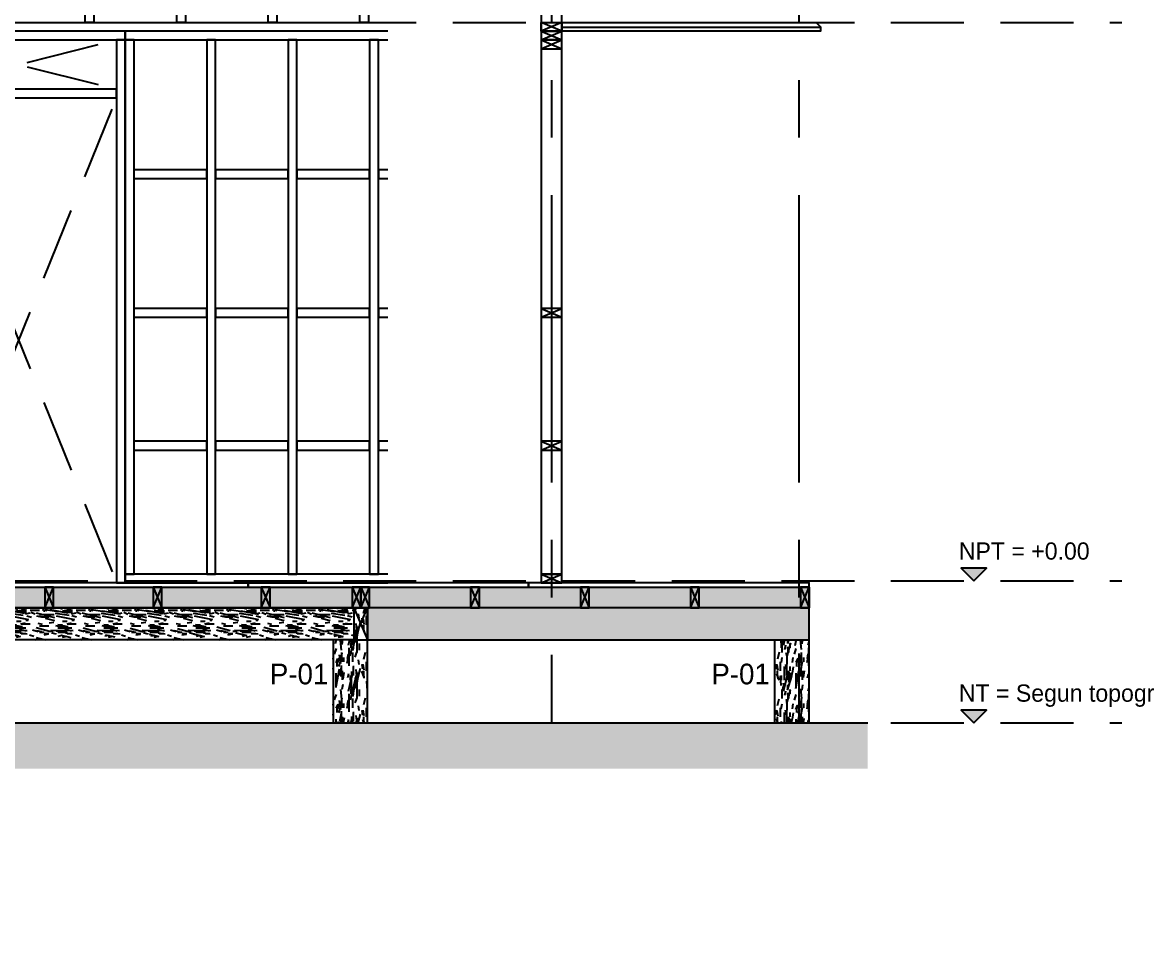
# Model space of a CAD drawing. Header units: millimetres. Extents: x 19438 to 19711, y 4351 to 4752.
# Drawn here: x 19461.748 to 19466.641, y 4488.927 to 4492.963 of the extents above; entities that cross this region are included whole.
import ezdxf

# ---------------------------------------------------------------- set-up
doc = ezdxf.new("R2010")
doc.units = ezdxf.units.MM
doc.set_wipeout_variables(frame=1)
doc.linetypes.add('CENTER', pattern=[2, 1.25, -0.25, 0.25, -0.25])
doc.linetypes.add('HIDDEN2', pattern=[4.7625, 3.175, -1.5875])
for name, color, linetype in [('cotas', 1, 'Continuous'), ('cotas @ 500', 1, 'Continuous'), ('EJES', 2, 'CENTER'), ('NIVELES', 2, 'Continuous'), ('NIVELES @ 0.5', 2, 'Continuous'), ('PANELES PARED', 2, 'Continuous'), ('PILOTES', 2, 'Continuous'), ('PZA', 3, 'Continuous'), ('TEXTO @ 0.5', 2, 'Continuous'), ('VIGAS DE PISO', 2, 'Continuous')]:
    doc.layers.add(name, color=color, linetype=linetype)
doc.styles.add('century gothic', font='GOTHIC.TTF')
doc.styles.add('century gothic smc', font='GOTHIC.TTF')
doc.styles.add('NOTAS', font='GOTHIC.TTF')
doc.dimstyles.new('ANOTATIVE 100 SMCONSTRUCCIONES', dxfattribs={"dimscale": 0, "dimtxt": 0.18, "dimasz": 0.15, "dimexe": 0.18, "dimexo": 0.09, "dimgap": 0.1, "dimtad": 1, "dimzin": 0, "dimdsep": 46, "dimtxsty": 'century gothic', "dimblk1": 'FLECHA1', "dimblk2": 'FLECHA1', "dimsah": 1, "dimcen": 0.18, "dimdle": 0.075, "dimclrd": 1, "dimclre": 1, "dimclrt": 2, "dimaunit": 1, "dimadec": 0, "dimazin": 0, "dimtfac": 0.75, "dimtix": 1, "dimtmove": 2, "dimatfit": 3, "dimfxl": 0.09, "dimtvp": 1.5, "dimtfill": 1, "dimtolj": 1, "dimtzin": 0, "dimarcsym": 0})
pattern_1 = [(0, (0.142, -14.05313), (0, 0.2), [0.04, -0.16]), (8.9726, (0.144, -14.16113), (1.200000005876, 0.199999525118), [0.0384708, -3.8086058]), (5.7105, (0.142, -14.14913), (1.800000034755, 0.19999710144), [0.0401996, -1.9697752]), (344.5779, (0.142, -14.0891295), (2.1999999038893, -0.5999974677634), [0.0601664, -5.9564754]), (353.6599, (0.146, -14.02313), (0.200000063208, 4.086e-07), [0.0362216, -1.7748552]), (345.0686, (0.152, -14.13713), (0.799999998317, -0.199999673879), [0.0310484, -3.0737864]), (348.6901, (0.082, -14.02113), (0.2000000583, 7.413e-08), [0.0815844, -0.9382194]), (5.7105, (0.144, -14.17913), (1.800000034755, 0.19999710144), [0.0200998, -1.989875]), (0, (0.142, -14.09513), (0, 0.2), [0.02, -0.18]), (0, (0.102, -14.07113), (0, 0.2), [0.06, -0.14]), (11.3099, (0.142, -14.04113), (0.79999995433, 0.19999948721), [0.020396, -0.9994078]), (2.7263, (0.122, -14.1151295), (4.0000000589947, 0.1999992035454), [0.0420476, -4.1627116]), (352.4054, (0.132, -14.12113), (1.599999971597, -0.19999873671), [0.0302654, -2.9962834]), (0, (0.122, -14.19713), (0, 0.2), [0.04, -0.16]), (358.8309, (0.102, -14.2071295), (0.2000000366479, 1.5360345e-07), [0.0980204, -9.70402]), (0, (0.102, -14.05713), (0, 0.2), [0.02, -0.18]), (0, (0.122, -14.04113), (0, 0.2), [0.02, -0.18]), (0, (0.032, -14.02313), (0, 0.2), [0.03, -0.17]), (350.5377, (0.086, -14.01313), (0.200000015444, 7.752e-08), [0.0608276, -1.1557248]), (0, (0.022, -14.01313), (0, 0.2), [0.04, -0.16]), (0, (0, -14.19313), (0, 0.2), [0.022, -0.178]), (0, (0.102, -14.18313), (0, 0.2), [0.02, -0.18]), (0, (0, -14.17713), (0, 0.2), [0.042, -0.158]), (5.4403, (0.102, -14.1651295), (1.9999999402303, 0.199998956714), [0.04219, -4.1768144]), (0, (0.104, -14.14913), (0, 0.2), [0.038, -0.162]), (0, (0, -14.14513), (0, 0.2), [0.022, -0.178]), (358.8309, (0.024, -14.1131295), (0.2000000366479, 1.5360345e-07), [0.0980204, -9.70402]), (0, (0.042, -14.09513), (0, 0.2), [0.02, -0.18]), (0, (0.022, -14.08913), (0, 0.2), [0.02, -0.18]), (0, (0.102, -14.08913), (0, 0.2), [0.04, -0.16]), (0, (0.062, -14.08513), (0, 0.2), [0.02, -0.18]), (0, (0.022, -14.06113), (0, 0.2), [0.04, -0.16]), (19.6538, (0.076, -14.14513), (2.200000050424, 0.79999891494), [0.0297322, -2.9434812]), (11.3099, (0.042, -14.08913), (0.79999995433, 0.19999948721), [0.020396, -0.9994078]), (11.3099, (0.122, -14.09913), (0.79999995433, 0.19999948721), [0.020396, -0.9994078]), (5.7105, (0.062, -14.02313), (1.800000034755, 0.19999710144), [0.0200998, -1.989875]), (349.6952, (0, -14.00913), (1.199999995396, -0.19999893933), [0.0223606, -2.213707]), (348.6901, (0.022, -14.19313), (0.2000000583, 7.413e-08), [0.020396, -0.9994078]), (90, (0.042, -14.19713), (-0.2, 1e-17), [0, -0.2]), (346.6076, (0, -14.0851295), (3.400000044994, -0.7999939065965), [0.043174, -4.2742308]), (11.3099, (0.122, -14.05713), (0.79999995433, 0.19999948721), [0.020396, -0.9994078]), (10.3048, (0.122, -14.18313), (0.999999957606, 0.199999208868), [0.0223606, -2.213707]), (348.6901, (0.062, -14.09513), (0.2000000583, 7.413e-08), [0.020396, -0.9994078]), (348.6901, (0.082, -14.08513), (0.2000000583, 7.413e-08), [0.020396, -0.9994078]), (341.5651, (0, -14.10513), (0.19999995825, 2.3367e-07), [0.0252982, -0.6071572]), (345.9638, (0.022, -14.03713), (0.19999992115, 2.4875e-07), [0.0824622, -0.7421588]), (343.3008, (0.062, -14.02313), (1.399999991533, -0.39999874641), [0.0626418, -2.025419]), (0, (0.062, -14.01313), (0, 0.2), [0.024, -0.176]), (345.9638, (0.042, -14.17713), (0.19999992115, 2.4875e-07), [0.0824622, -0.7421588]), (345.9638, (0.022, -14.16313), (0.19999992115, 2.4875e-07), [0.0824622, -0.7421588]), (345.9638, (0.022, -14.14513), (0.19999992115, 2.4875e-07), [0.0824622, -0.7421588]), (349.6952, (0, -14.05713), (1.199999995396, -0.19999893933), [0.0223606, -2.213707]), (345.9638, (0.062, -14.06113), (0.19999992115, 2.4875e-07), [0.041231, -0.78339]), (349.6952, (0, -14.12113), (1.199999995396, -0.19999893933), [0.0223606, -2.213707]), (357.6141, (0.104, -14.1351295), (0.199999989185, 2.452822e-07), [0.0480416, -4.756123]), (349.6952, (0.082, -14.09913), (1.199999995396, -0.19999893933), [0.0223606, -2.213707]), (12.5288, (0.104, -14.10313), (0.800000095695, 0.199999860747), [0.018439, -1.8254698]), (349.5626, (0, -14.1311295), (2.199999936494, -0.3999970687047), [0.0772788, -7.650591]), (351.8699, (0.076, -14.14513), (0.199999892184, -4.835e-08), [0.0282842, -1.3859292]), (4.7636, (0.022, -14.12513), (2.199999989955, 0.199998289923), [0.0481664, -2.3601524]), (0, (0.07, -14.12113), (0, 0.2), [0.062, -0.138]), (344.7449, (0, -14.03113), (0.799999942428, -0.199999664289), [0.0228036, -2.2575472]), (350.5377, (0.042, -14.19713), (0.200000015444, 7.752e-08), [0.0608276, -1.1557248]), (340.0169, (0, -14.15513), (0.599999976081, -0.19999986488), [0.0234094, -2.3175304]), (0, (0.162, -14.03713), (0, 0.2), [0.01, -0.19]), (0, (0.162, -14.12513), (0, 0.2), [0.02, -0.18]), (11.3099, (0.162, -14.19713), (0.79999995433, 0.19999948721), [0.020396, -0.9994078]), (0, (0.164, -14.17713), (0, 0.2), [0.036, -0.164]), (343.3008, (0.162, -14.07113), (1.399999991533, -0.39999874641), [0.0208806, -2.0671802]), (348.0207, (0.164, -14.1131295), (3.7999999222511, -0.8002195416064), [0.0368014, -6.7101288]), (90, (0.162, -14.19713), (-0.2, 1e-17), [0, -0.2]), (0, (0.182, -14.19313), (0, 0.2), [0.018, -0.182]), (0, (0.182, -14.15513), (0, 0.2), [0.018, -0.182]), (0, (0.182, -14.14513), (0, 0.2), [0.018, -0.182]), (336.0376, (0.182, -14.07713), (1.400000005486, -0.599997330343), [0.0196978, -1.9500724]), (348.5163, (0.182, -14.0531295), (0.99999999677376, -0.2000310941214), [0.0183676, -13.043105]), (341.5651, (0.182, -14.12513), (0.19999995825, 2.3367e-07), [0.0189736, -0.6134816]), (347.4712, (0.182, -14.02713), (1.000000064082, -0.19999992061), [0.018439, -1.8254698])]
pattern_2 = [(0, (0.142, -7.34835), (0, 0.2), [0.04, -0.16]), (8.9726, (0.144, -7.456347), (1.200000005876, 0.199999525118), [0.0384708, -3.8086058]), (5.7105, (0.142, -7.444347), (1.800000034755, 0.19999710144), [0.0401996, -1.9697752]), (344.5779, (0.142, -7.384347), (2.1999999038893, -0.5999974677634), [0.0601664, -5.9564754]), (353.6599, (0.146, -7.318347), (0.200000063208, 4.086e-07), [0.0362216, -1.7748552]), (345.0686, (0.152, -7.432347), (0.799999998317, -0.199999673879), [0.0310484, -3.0737864]), (348.6901, (0.082, -7.316347), (0.2000000583, 7.413e-08), [0.0815844, -0.9382194]), (5.7105, (0.144, -7.474347), (1.800000034755, 0.19999710144), [0.0200998, -1.989875]), (0, (0.142, -7.39035), (0, 0.2), [0.02, -0.18]), (0, (0.102, -7.36635), (0, 0.2), [0.06, -0.14]), (11.3099, (0.142, -7.336347), (0.79999995433, 0.19999948721), [0.020396, -0.9994078]), (2.7263, (0.122, -7.410347), (4.0000000589947, 0.1999992035454), [0.0420476, -4.1627116]), (352.4054, (0.132, -7.416347), (1.599999971597, -0.19999873671), [0.0302654, -2.9962834]), (0, (0.122, -7.49235), (0, 0.2), [0.04, -0.16]), (358.8309, (0.102, -7.502347), (0.2000000366479, 1.5360345e-07), [0.0980204, -9.70402]), (0, (0.102, -7.35235), (0, 0.2), [0.02, -0.18]), (0, (0.122, -7.33635), (0, 0.2), [0.02, -0.18]), (0, (0.032, -7.31835), (0, 0.2), [0.03, -0.17]), (350.5377, (0.086, -7.308347), (0.200000015444, 7.752e-08), [0.0608276, -1.1557248]), (0, (0.022, -7.30835), (0, 0.2), [0.04, -0.16]), (0, (0, -7.48835), (0, 0.2), [0.022, -0.178]), (0, (0.102, -7.47835), (0, 0.2), [0.02, -0.18]), (0, (0, -7.47235), (0, 0.2), [0.042, -0.158]), (5.4403, (0.102, -7.460347), (1.9999999402303, 0.199998956714), [0.04219, -4.1768144]), (0, (0.104, -7.44435), (0, 0.2), [0.038, -0.162]), (0, (0, -7.44035), (0, 0.2), [0.022, -0.178]), (358.8309, (0.024, -7.408347), (0.2000000366479, 1.5360345e-07), [0.0980204, -9.70402]), (0, (0.042, -7.39035), (0, 0.2), [0.02, -0.18]), (0, (0.022, -7.38435), (0, 0.2), [0.02, -0.18]), (0, (0.102, -7.38435), (0, 0.2), [0.04, -0.16]), (0, (0.062, -7.38035), (0, 0.2), [0.02, -0.18]), (0, (0.022, -7.35635), (0, 0.2), [0.04, -0.16]), (19.6538, (0.076, -7.440347), (2.200000050424, 0.79999891494), [0.0297322, -2.9434812]), (11.3099, (0.042, -7.384347), (0.79999995433, 0.19999948721), [0.020396, -0.9994078]), (11.3099, (0.122, -7.394347), (0.79999995433, 0.19999948721), [0.020396, -0.9994078]), (5.7105, (0.062, -7.318347), (1.800000034755, 0.19999710144), [0.0200998, -1.989875]), (349.6952, (0, -7.304347), (1.199999995396, -0.19999893933), [0.0223606, -2.213707]), (348.6901, (0.022, -7.488347), (0.2000000583, 7.413e-08), [0.020396, -0.9994078]), (90, (0.042, -7.49235), (-0.2, 1e-17), [0, -0.2]), (346.6076, (0, -7.380347), (3.400000044994, -0.7999939065965), [0.043174, -4.2742308]), (11.3099, (0.122, -7.352347), (0.79999995433, 0.19999948721), [0.020396, -0.9994078]), (10.3048, (0.122, -7.478347), (0.999999957606, 0.199999208868), [0.0223606, -2.213707]), (348.6901, (0.062, -7.390347), (0.2000000583, 7.413e-08), [0.020396, -0.9994078]), (348.6901, (0.082, -7.380347), (0.2000000583, 7.413e-08), [0.020396, -0.9994078]), (341.5651, (0, -7.40035), (0.19999995825, 2.3367e-07), [0.0252982, -0.6071572]), (345.9638, (0.022, -7.332347), (0.19999992115, 2.4875e-07), [0.0824622, -0.7421588]), (343.3008, (0.062, -7.318347), (1.399999991533, -0.39999874641), [0.0626418, -2.025419]), (0, (0.062, -7.30835), (0, 0.2), [0.024, -0.176]), (345.9638, (0.042, -7.472347), (0.19999992115, 2.4875e-07), [0.0824622, -0.7421588]), (345.9638, (0.022, -7.458347), (0.19999992115, 2.4875e-07), [0.0824622, -0.7421588]), (345.9638, (0.022, -7.440347), (0.19999992115, 2.4875e-07), [0.0824622, -0.7421588]), (349.6952, (0, -7.352347), (1.199999995396, -0.19999893933), [0.0223606, -2.213707]), (345.9638, (0.062, -7.356347), (0.19999992115, 2.4875e-07), [0.041231, -0.78339]), (349.6952, (0, -7.416347), (1.199999995396, -0.19999893933), [0.0223606, -2.213707]), (357.6141, (0.104, -7.430347), (0.199999989185, 2.452822e-07), [0.0480416, -4.756123]), (349.6952, (0.082, -7.394347), (1.199999995396, -0.19999893933), [0.0223606, -2.213707]), (12.5288, (0.104, -7.398347), (0.800000095695, 0.199999860747), [0.018439, -1.8254698]), (349.5626, (0, -7.426347), (2.199999936494, -0.3999970687047), [0.0772788, -7.650591]), (351.8699, (0.076, -7.440347), (0.199999892184, -4.835e-08), [0.0282842, -1.3859292]), (4.7636, (0.022, -7.420347), (2.199999989955, 0.199998289923), [0.0481664, -2.3601524]), (0, (0.07, -7.41635), (0, 0.2), [0.062, -0.138]), (344.7449, (0, -7.326347), (0.799999942428, -0.199999664289), [0.0228036, -2.2575472]), (350.5377, (0.042, -7.492347), (0.200000015444, 7.752e-08), [0.0608276, -1.1557248]), (340.0169, (0, -7.450347), (0.599999976081, -0.19999986488), [0.0234094, -2.3175304]), (0, (0.162, -7.33235), (0, 0.2), [0.01, -0.19]), (0, (0.162, -7.42035), (0, 0.2), [0.02, -0.18]), (11.3099, (0.162, -7.492347), (0.79999995433, 0.19999948721), [0.020396, -0.9994078]), (0, (0.164, -7.47235), (0, 0.2), [0.036, -0.164]), (343.3008, (0.162, -7.366347), (1.399999991533, -0.39999874641), [0.0208806, -2.0671802]), (348.0207, (0.164, -7.408347), (3.7999999222511, -0.8002195416064), [0.0368014, -6.7101288]), (90, (0.162, -7.49235), (-0.2, 1e-17), [0, -0.2]), (0, (0.182, -7.48835), (0, 0.2), [0.018, -0.182]), (0, (0.182, -7.45035), (0, 0.2), [0.018, -0.182]), (0, (0.182, -7.44035), (0, 0.2), [0.018, -0.182]), (336.0376, (0.182, -7.372347), (1.400000005486, -0.599997330343), [0.0196978, -1.9500724]), (348.5163, (0.182, -7.348347), (0.99999999677376, -0.2000310941214), [0.0183676, -13.043105]), (341.5651, (0.182, -7.42035), (0.19999995825, 2.3367e-07), [0.0189736, -0.6134816]), (347.4712, (0.182, -7.322347), (1.000000064082, -0.19999992061), [0.018439, -1.8254698])]

# ---------------------------------------------------------------- blocks, each defined once
blk = doc.blocks.new('FLECHA1')
at = {"color": 4}
blk.add_line((-0.246176, -0.248081), (0.248081, 0.25), dxfattribs=at)
at = {"color": 1}
blk.add_line((-1, 0), (0.496162, 0), dxfattribs=at)
blk = doc.blocks.new('*D405')
at = {"layer": 'cotas', "color": 1, "lineweight": -2, "transparency": 16777216}
for p, q in [((19614.326, 4625.8448), (19614.326, 4700.8448)), ((19570.9836, 4550.8448), (19524.326, 4550.8448)), ((19614.326, 4548.4298), (19614.326, 4550.8448)), ((19570.5339, 4548.4298), (19524.326, 4548.4298)), ((19614.326, 4473.4298), (19614.326, 4398.4298))]:
    blk.add_line(p, q, dxfattribs=at)
at = {"layer": 'Defpoints', "color": 0, "transparency": 16777216}
for p in [(19614.326, 4550.8448), (19615.9836, 4550.8448), (19615.5339, 4548.4298)]:
    blk.add_point(p, dxfattribs=at)
at = {"layer": 'cotas', "color": 1, "lineweight": -2, "transparency": 16777216, "xscale": 75, "yscale": 75, "zscale": 75}
for p, rotation in [((19614.326, 4550.8448), 270), ((19614.326, 4548.4298), 90)]:
    blk.add_blockref('FLECHA1', p, dxfattribs=dict(at, rotation=rotation))
at = {"layer": 'cotas', "color": 2, "transparency": 16777216, "insert": (19517.3376, 4549.6373), "char_height": 90, "attachment_point": 5, "rotation": 90, "style": 'century gothic', "bg_fill": 3, "box_fill_scale": 1.1, "bg_fill_color": 256, "bg_fill_true_color": 13158600, "bg_fill_transparency": 0}
blk.add_mtext('\\A1;2.42', dxfattribs=at)
blk = doc.blocks.new('P01')
h = blk.add_hatch()
h.set_pattern_fill('MADERA_03', color=250, scale=0.2, angle=90, pattern_type=2)
h.set_pattern_definition([(90, (-0.156, 0.142), (-0.2, 1e-17), [0.04, -0.16]), (98.9726, (-0.048, 0.144), (-0.199999525118, 1.200000005876), [0.0384708, -3.8086058]), (95.7105, (-0.06, 0.142), (-0.19999710144, 1.800000034755), [0.0401996, -1.9697752]), (74.5779, (-0.12, 0.142), (0.5999974677634, 2.1999999038893), [0.0601664, -5.9564754]), (83.6599, (-0.186, 0.146), (-4.086e-07, 0.200000063208), [0.0362216, -1.7748552]), (75.0686, (-0.072, 0.152), (0.199999673879, 0.799999998317), [0.0310484, -3.0737864]), (78.6901, (-0.188, 0.082), (-7.413e-08, 0.2000000583), [0.0815844, -0.9382194]), (95.7105, (-0.03, 0.144), (-0.19999710144, 1.800000034755), [0.0200998, -1.989875]), (90, (-0.114, 0.142), (-0.2, 1e-17), [0.02, -0.18]), (90, (-0.138, 0.102), (-0.2, 1e-17), [0.06, -0.14]), (101.3099, (-0.168, 0.142), (-0.19999948721, 0.79999995433), [0.020396, -0.9994078]), (92.7263, (-0.094, 0.122), (-0.1999992035454, 4.0000000589947), [0.0420476, -4.1627116]), (82.4054, (-0.088, 0.132), (0.19999873671, 1.599999971597), [0.0302654, -2.9962834]), (90, (-0.012, 0.122), (-0.2, 1e-17), [0.04, -0.16]), (88.8309, (-0.002, 0.102), (-1.5360345e-07, 0.2000000366479), [0.0980204, -9.70402]), (90, (-0.152, 0.102), (-0.2, 1e-17), [0.02, -0.18]), (90, (-0.168, 0.122), (-0.2, 1e-17), [0.02, -0.18]), (90, (-0.186, 0.032), (-0.2, 1e-17), [0.03, -0.17]), (80.5377, (-0.196, 0.086), (-7.752e-08, 0.200000015444), [0.0608276, -1.1557248]), (90, (-0.196, 0.022), (-0.2, 1e-17), [0.04, -0.16]), (90, (-0.016, 1e-18), (-0.2, 1e-17), [0.022, -0.178]), (90, (-0.026, 0.102), (-0.2, 1e-17), [0.02, -0.18]), (90, (-0.032, 2e-18), (-0.2, 1e-17), [0.042, -0.158]), (95.4403, (-0.044, 0.102), (-0.199998956714, 1.9999999402303), [0.04219, -4.1768144]), (90, (-0.06, 0.104), (-0.2, 1e-17), [0.038, -0.162]), (90, (-0.064, 4e-18), (-0.2, 1e-17), [0.022, -0.178]), (88.8309, (-0.096, 0.024), (-1.5360345e-07, 0.2000000366479), [0.0980204, -9.70402]), (90, (-0.114, 0.042), (-0.2, 1e-17), [0.02, -0.18]), (90, (-0.12, 0.022), (-0.2, 1e-17), [0.02, -0.18]), (90, (-0.12, 0.102), (-0.2, 1e-17), [0.04, -0.16]), (90, (-0.124, 0.062), (-0.2, 1e-17), [0.02, -0.18]), (90, (-0.148, 0.022), (-0.2, 1e-17), [0.04, -0.16]), (109.6538, (-0.064, 0.076), (-0.79999891494, 2.200000050424), [0.0297322, -2.9434812]), (101.3099, (-0.12, 0.042), (-0.19999948721, 0.79999995433), [0.020396, -0.9994078]), (101.3099, (-0.11, 0.122), (-0.19999948721, 0.79999995433), [0.020396, -0.9994078]), (95.7105, (-0.186, 0.062), (-0.19999710144, 1.800000034755), [0.0200998, -1.989875]), (79.6952, (-0.2, 1e-17), (0.19999893933, 1.199999995396), [0.0223606, -2.213707]), (78.6901, (-0.016, 0.022), (-7.413e-08, 0.2000000583), [0.020396, -0.9994078]), (180, (-0.012, 0.042), (-2e-17, -0.2), [0, -0.2]), (76.6076, (-0.124, 8e-18), (0.7999939065965, 3.400000044994), [0.043174, -4.2742308]), (101.3099, (-0.152, 0.122), (-0.19999948721, 0.79999995433), [0.020396, -0.9994078]), (100.3048, (-0.026, 0.122), (-0.199999208868, 0.999999957606), [0.0223606, -2.213707]), (78.6901, (-0.114, 0.062), (-7.413e-08, 0.2000000583), [0.020396, -0.9994078]), (78.6901, (-0.124, 0.082), (-7.413e-08, 0.2000000583), [0.020396, -0.9994078]), (71.5651, (-0.104, 6e-18), (-2.3367e-07, 0.19999995825), [0.0252982, -0.6071572]), (75.9638, (-0.172, 0.022), (-2.4875e-07, 0.19999992115), [0.0824622, -0.7421588]), (73.3008, (-0.186, 0.062), (0.39999874641, 1.399999991533), [0.0626418, -2.025419]), (90, (-0.196, 0.062), (-0.2, 1e-17), [0.024, -0.176]), (75.9638, (-0.032, 0.042), (-2.4875e-07, 0.19999992115), [0.0824622, -0.7421588]), (75.9638, (-0.046, 0.022), (-2.4875e-07, 0.19999992115), [0.0824622, -0.7421588]), (75.9638, (-0.064, 0.022), (-2.4875e-07, 0.19999992115), [0.0824622, -0.7421588]), (79.6952, (-0.152, 9e-18), (0.19999893933, 1.199999995396), [0.0223606, -2.213707]), (75.9638, (-0.148, 0.062), (-2.4875e-07, 0.19999992115), [0.041231, -0.78339]), (79.6952, (-0.088, 5e-18), (0.19999893933, 1.199999995396), [0.0223606, -2.213707]), (87.6141, (-0.074, 0.104), (-2.452822e-07, 0.199999989185), [0.0480416, -4.756123]), (79.6952, (-0.11, 0.082), (0.19999893933, 1.199999995396), [0.0223606, -2.213707]), (102.5288, (-0.106, 0.104), (-0.199999860747, 0.800000095695), [0.018439, -1.8254698]), (79.5626, (-0.078, 5e-18), (0.3999970687047, 2.199999936494), [0.0772788, -7.650591]), (81.8699, (-0.064, 0.076), (4.835e-08, 0.199999892184), [0.0282842, -1.3859292]), (94.7636, (-0.084, 0.022), (-0.199998289923, 2.199999989955), [0.0481664, -2.3601524]), (90, (-0.088, 0.07), (-0.2, 1e-17), [0.062, -0.138]), (74.7449, (-0.178, 1e-17), (0.199999664289, 0.799999942428), [0.0228036, -2.2575472]), (80.5377, (-0.012, 0.042), (-7.752e-08, 0.200000015444), [0.0608276, -1.1557248]), (70.0169, (-0.054, 3e-18), (0.19999986488, 0.599999976081), [0.0234094, -2.3175304]), (90, (-0.172, 0.162), (-0.2, 1e-17), [0.01, -0.19]), (90, (-0.084, 0.162), (-0.2, 1e-17), [0.02, -0.18]), (101.3099, (-0.012, 0.162), (-0.19999948721, 0.79999995433), [0.020396, -0.9994078]), (90, (-0.032, 0.164), (-0.2, 1e-17), [0.036, -0.164]), (73.3008, (-0.138, 0.162), (0.39999874641, 1.399999991533), [0.0208806, -2.0671802]), (78.0207, (-0.096, 0.164), (0.8002195416064, 3.7999999222511), [0.0368014, -6.7101288]), (180, (-0.012, 0.162), (-2e-17, -0.2), [0, -0.2]), (90, (-0.016, 0.182), (-0.2, 1e-17), [0.018, -0.182]), (90, (-0.054, 0.182), (-0.2, 1e-17), [0.018, -0.182]), (90, (-0.064, 0.182), (-0.2, 1e-17), [0.018, -0.182]), (66.0376, (-0.132, 0.182), (0.599997330343, 1.400000005486), [0.0196978, -1.9500724]), (78.5163, (-0.156, 0.182), (0.2000310941214, 0.99999999677376), [0.0183676, -13.043105]), (71.5651, (-0.084, 0.182), (-2.3367e-07, 0.19999995825), [0.0189736, -0.6134816]), (77.4712, (-0.182, 0.182), (0.19999992061, 1.000000064082), [0.018439, -1.8254698])])
h.paths.add_polyline_path([(19444.003, 4504.1263), (19444.153, 4504.1263), (19444.153, 4504.6263), (19444.003, 4504.6263)])
blk.add_lwpolyline([(19444.003, 4504.1263), (19444.153, 4504.1263), (19444.153, 4504.6263), (19444.003, 4504.6263)], close=True)
blk = doc.blocks.new('MJU')
at = {"layer": 'PANELES PARED', "color": 250, "linetype": 'HIDDEN2', "ltscale": 0.1}
for p, q in [((19461.3074, 4485.3165), (19462.1574, 4485.5305)), ((19461.3074, 4485.5305), (19462.1574, 4485.3165)), ((19461.3074, 4485.2785), (19462.1574, 4483.1685)), ((19461.3074, 4483.1685), (19462.1574, 4485.2785))]:
    blk.add_line(p, q, dxfattribs=at)
at = {"layer": 'PANELES PARED', "color": 250}
for points in [[(19461.2694, 4485.5685), (19461.2694, 4485.5305), (19462.1954, 4485.5305), (19462.1954, 4485.5685)], [(19462.1954, 4485.5685), (19462.1954, 4485.5305), (19465.0794, 4485.5305), (19465.0794, 4485.5685)], [(19461.3074, 4485.5305), (19461.2694, 4485.5305), (19461.2694, 4483.1685), (19461.3074, 4483.1685)], [(19462.1954, 4485.5305), (19462.1574, 4485.5305), (19462.1574, 4483.1685), (19462.1954, 4483.1685)], [(19462.2334, 4485.5305), (19462.1954, 4485.5305), (19462.1954, 4483.2065), (19462.2334, 4483.2065)], [(19462.5876, 4485.5305), (19462.5496, 4485.5305), (19462.5496, 4483.2065), (19462.5876, 4483.2065)], [(19462.9418, 4485.5305), (19462.9038, 4485.5305), (19462.9038, 4483.2065), (19462.9418, 4483.2065)], [(19463.296, 4485.5305), (19463.258, 4485.5305), (19463.258, 4483.2065), (19463.296, 4483.2065)], [(19463.6502, 4485.5305), (19463.6122, 4485.5305), (19463.6122, 4483.2065), (19463.6502, 4483.2065)], [(19464.0044, 4485.5305), (19463.9664, 4485.5305), (19463.9664, 4483.2065), (19464.0044, 4483.2065)], [(19464.0044, 4485.5305), (19464.0944, 4485.5305), (19464.0944, 4483.2065), (19464.0044, 4483.2065)], [(19464.1324, 4485.5305), (19464.0944, 4485.5305), (19464.0944, 4483.2065), (19464.1324, 4483.2065)], [(19464.4481, 4485.5305), (19464.4101, 4485.5305), (19464.4101, 4483.2065), (19464.4481, 4483.2065)], [(19464.7638, 4485.5305), (19464.7258, 4485.5305), (19464.7258, 4483.2065), (19464.7638, 4483.2065)], [(19465.0794, 4485.5305), (19465.0414, 4485.5305), (19465.0414, 4483.2065), (19465.0794, 4483.2065)], [(19461.3074, 4485.3165), (19461.3074, 4485.2785), (19462.1574, 4485.2785), (19462.1574, 4485.3165)], [(19462.2333, 4484.9658), (19462.2333, 4484.9278), (19462.5496, 4484.9278), (19462.5496, 4484.9658)], [(19462.5876, 4484.9658), (19462.5876, 4484.9278), (19462.9038, 4484.9278), (19462.9038, 4484.9658)], [(19462.9418, 4484.9658), (19462.9418, 4484.9278), (19463.258, 4484.9278), (19463.258, 4484.9658)], [(19463.296, 4484.9658), (19463.296, 4484.9278), (19463.6122, 4484.9278), (19463.6122, 4484.9658)], [(19463.6502, 4484.9658), (19463.6502, 4484.9278), (19463.9664, 4484.9278), (19463.9664, 4484.9658)], [(19464.1324, 4484.9658), (19464.1324, 4484.9278), (19464.4101, 4484.9278), (19464.4101, 4484.9658)], [(19464.4481, 4484.9658), (19464.4481, 4484.9278), (19464.7258, 4484.9278), (19464.7258, 4484.9658)], [(19464.7638, 4484.9658), (19464.7638, 4484.9278), (19465.0414, 4484.9278), (19465.0414, 4484.9658)], [(19462.2333, 4484.3631), (19462.2333, 4484.3251), (19462.5496, 4484.3251), (19462.5496, 4484.3631)], [(19462.5876, 4484.3631), (19462.5876, 4484.3251), (19462.9038, 4484.3251), (19462.9038, 4484.3631)], [(19462.9418, 4484.3631), (19462.9418, 4484.3251), (19463.258, 4484.3251), (19463.258, 4484.3631)], [(19463.296, 4484.3631), (19463.296, 4484.3251), (19463.6122, 4484.3251), (19463.6122, 4484.3631)], [(19463.6502, 4484.3631), (19463.6502, 4484.3251), (19463.9664, 4484.3251), (19463.9664, 4484.3631)], [(19464.1324, 4484.3631), (19464.1324, 4484.3251), (19464.4101, 4484.3251), (19464.4101, 4484.3631)], [(19464.4481, 4484.3631), (19464.4481, 4484.3251), (19464.7258, 4484.3251), (19464.7258, 4484.3631)], [(19464.7638, 4484.3631), (19464.7638, 4484.3251), (19465.0414, 4484.3251), (19465.0414, 4484.3631)], [(19462.2333, 4483.7848), (19462.2333, 4483.7468), (19462.5496, 4483.7468), (19462.5496, 4483.7848)], [(19462.5876, 4483.7848), (19462.5876, 4483.7468), (19462.9038, 4483.7468), (19462.9038, 4483.7848)], [(19462.9418, 4483.7848), (19462.9418, 4483.7468), (19463.258, 4483.7468), (19463.258, 4483.7848)], [(19463.296, 4483.7848), (19463.296, 4483.7468), (19463.6122, 4483.7468), (19463.6122, 4483.7848)], [(19463.6502, 4483.7848), (19463.6502, 4483.7468), (19463.9664, 4483.7468), (19463.9664, 4483.7848)], [(19464.1324, 4483.7848), (19464.1324, 4483.7468), (19464.4101, 4483.7468), (19464.4101, 4483.7848)], [(19464.4481, 4483.7848), (19464.4481, 4483.7468), (19464.7258, 4483.7468), (19464.7258, 4483.7848)], [(19464.7638, 4483.7848), (19464.7638, 4483.7468), (19465.0414, 4483.7468), (19465.0414, 4483.7848)], [(19462.1954, 4483.2065), (19462.1954, 4483.1685), (19465.0794, 4483.1685), (19465.0794, 4483.2065)]]:
    blk.add_lwpolyline(points, close=True, dxfattribs=at)
blk = doc.blocks.new('JYT')
at = {"layer": 'PANELES PARED', "color": 250}
for points in [[(19468.9743, 4494.2382), (19468.9743, 4494.2002), (19466.1493, 4494.2002), (19466.1493, 4494.2382)], [(19466.1493, 4494.2002), (19466.1873, 4494.2002), (19466.1873, 4493.4762), (19466.1493, 4493.4762)], [(19466.5474, 4494.2002), (19466.5854, 4494.2002), (19466.5854, 4493.4762), (19466.5474, 4493.4762)], [(19466.9456, 4494.2002), (19466.9836, 4494.2002), (19466.9836, 4493.4762), (19466.9456, 4493.4762)], [(19467.3437, 4494.2002), (19467.3817, 4494.2002), (19467.3817, 4493.4762), (19467.3437, 4493.4762)], [(19467.7419, 4494.2002), (19467.7799, 4494.2002), (19467.7799, 4493.4762), (19467.7419, 4493.4762)], [(19468.14, 4494.2002), (19468.178, 4494.2002), (19468.178, 4493.4762), (19468.14, 4493.4762)], [(19468.5381, 4494.2002), (19468.5761, 4494.2002), (19468.5761, 4493.4762), (19468.5381, 4493.4762)], [(19468.9363, 4494.2002), (19468.9743, 4494.2002), (19468.9743, 4493.4762), (19468.9363, 4493.4762)], [(19470.0943, 4494.2382), (19470.0943, 4494.2002), (19468.9743, 4494.2002), (19468.9743, 4494.2382)], [(19468.9743, 4494.2002), (19469.0123, 4494.2002), (19469.0123, 4493.5142), (19468.9743, 4493.5142)], [(19469.3223, 4494.2002), (19469.3603, 4494.2002), (19469.3603, 4493.5142), (19469.3223, 4493.5142)], [(19469.6703, 4494.2002), (19469.7083, 4494.2002), (19469.7083, 4493.5142), (19469.6703, 4493.5142)], [(19470.0183, 4494.2002), (19470.0563, 4494.2002), (19470.0563, 4493.5142), (19470.0183, 4493.5142)], [(19470.0563, 4494.2002), (19470.0943, 4494.2002), (19470.0943, 4493.5142), (19470.0563, 4493.5142)], [(19466.5474, 4493.8379), (19466.5474, 4493.7999), (19466.1873, 4493.7999), (19466.1873, 4493.8379)], [(19466.9456, 4493.8379), (19466.9456, 4493.7999), (19466.5854, 4493.7999), (19466.5854, 4493.8379)], [(19467.3437, 4493.8379), (19467.3437, 4493.7999), (19466.9836, 4493.7999), (19466.9836, 4493.8379)], [(19467.7419, 4493.8379), (19467.7419, 4493.7999), (19467.3817, 4493.7999), (19467.3817, 4493.8379)], [(19468.14, 4493.8379), (19468.14, 4493.7999), (19467.7799, 4493.7999), (19467.7799, 4493.8379)], [(19468.5381, 4493.8379), (19468.5381, 4493.7999), (19468.178, 4493.7999), (19468.178, 4493.8379)], [(19468.9363, 4493.8379), (19468.9363, 4493.7999), (19468.5761, 4493.7999), (19468.5761, 4493.8379)], [(19469.3223, 4493.8379), (19469.3223, 4493.7999), (19469.0123, 4493.7999), (19469.0123, 4493.8379)], [(19469.6703, 4493.8379), (19469.6703, 4493.7999), (19469.3603, 4493.7999), (19469.3603, 4493.8379)], [(19470.0183, 4493.8379), (19470.0183, 4493.7999), (19469.7083, 4493.7999), (19469.7083, 4493.8379)], [(19470.0943, 4493.5142), (19470.0943, 4493.4762), (19468.9743, 4493.4762), (19468.9743, 4493.5142)], [(19468.9743, 4493.4762), (19468.9743, 4493.4382), (19466.1493, 4493.4382), (19466.1493, 4493.4762)]]:
    blk.add_lwpolyline(points, close=True, dxfattribs=at)
blk = doc.blocks.new('nivel elevacion')
blk.add_hatch(color=250).paths.add_polyline_path([(-0.1093, 0.1102), (0, 0), (0.1093, 0.1102)])
blk.add_lwpolyline([(0, 0), (0.1093, 0.1102), (-0.1093, 0.1102)], close=True)
blk.add_lwpolyline([(0.1093, 0.1102), (-0.1093, 0.1102)])
at = {"style": 'NOTAS'}
blk.add_attdef('ELEVATION', (-0.1298, 0.1831), '', height=0.15, dxfattribs=at)
blk = doc.blocks.new('*U570')
at = {"layer": 'cotas @ 500'}
dim = blk.add_linear_dim(base=(19614.3260382735, 4550.8448237801), p1=(19615.5338597089, 4548.4298237801), p2=(19615.9836080801, 4550.8448237801), angle=90, dimstyle='ANOTATIVE 100 SMCONSTRUCCIONES', override={"dimscale": 500, "dimtix": 1, "dimtofl": 1, "dimtmove": 1, "dimatfit": 1}, dxfattribs=at)
dim.commit()
dim.dimension.update_dxf_attribs({"geometry": '*D405', "text_midpoint": (19517.3375950376, 4549.6373237801)})

msp = doc.modelspace()

# ---------------------------------------------------------------- hatches: boundary and pattern name
h = msp.add_hatch()
h.set_pattern_fill('MADERA_03', color=250, scale=0.2, angle=90, pattern_type=2)
h.set_pattern_definition([(90, (-8.08807, -27.30584), (-0.2, 1e-17), [0.04, -0.16]), (98.9726, (-7.980067, -27.303836), (-0.199999525118, 1.200000005876), [0.0384708, -3.8086058]), (95.7105, (-7.992067, -27.305836), (-0.19999710144, 1.800000034755), [0.0401996, -1.9697752]), (74.5779, (-8.052067, -27.3058364), (0.5999974677634, 2.1999999038893), [0.0601664, -5.9564754]), (83.6599, (-8.118067, -27.301836), (-4.086e-07, 0.200000063208), [0.0362216, -1.7748552]), (75.0686, (-8.004067, -27.295836), (0.199999673879, 0.799999998317), [0.0310484, -3.0737864]), (78.6901, (-8.120067, -27.365836), (-7.413e-08, 0.2000000583), [0.0815844, -0.9382194]), (95.7105, (-7.962067, -27.303836), (-0.19999710144, 1.800000034755), [0.0200998, -1.989875]), (90, (-8.04607, -27.30584), (-0.2, 1e-17), [0.02, -0.18]), (90, (-8.07007, -27.34584), (-0.2, 1e-17), [0.06, -0.14]), (101.3099, (-8.100067, -27.305836), (-0.19999948721, 0.79999995433), [0.020396, -0.9994078]), (92.7263, (-8.026067, -27.325836), (-0.1999992035454, 4.0000000589947), [0.0420476, -4.1627116]), (82.4054, (-8.020067, -27.315836), (0.19999873671, 1.599999971597), [0.0302654, -2.9962834]), (90, (-7.94407, -27.32584), (-0.2, 1e-17), [0.04, -0.16]), (88.8309, (-7.934067, -27.3458364), (-1.5360345e-07, 0.2000000366479), [0.0980204, -9.70402]), (90, (-8.08407, -27.34584), (-0.2, 1e-17), [0.02, -0.18]), (90, (-8.10007, -27.32584), (-0.2, 1e-17), [0.02, -0.18]), (90, (-8.11807, -27.41584), (-0.2, 1e-17), [0.03, -0.17]), (80.5377, (-8.128067, -27.361836), (-7.752e-08, 0.200000015444), [0.0608276, -1.1557248]), (90, (-8.12807, -27.42584), (-0.2, 1e-17), [0.04, -0.16]), (90, (-7.94807, -27.44784), (-0.2, 1e-17), [0.022, -0.178]), (90, (-7.95807, -27.34584), (-0.2, 1e-17), [0.02, -0.18]), (90, (-7.96407, -27.44784), (-0.2, 1e-17), [0.042, -0.158]), (95.4403, (-7.976067, -27.345836), (-0.199998956714, 1.9999999402303), [0.04219, -4.1768144]), (90, (-7.99207, -27.34384), (-0.2, 1e-17), [0.038, -0.162]), (90, (-7.99607, -27.44784), (-0.2, 1e-17), [0.022, -0.178]), (88.8309, (-8.028067, -27.4238364), (-1.5360345e-07, 0.2000000366479), [0.0980204, -9.70402]), (90, (-8.04607, -27.40584), (-0.2, 1e-17), [0.02, -0.18]), (90, (-8.05207, -27.42584), (-0.2, 1e-17), [0.02, -0.18]), (90, (-8.05207, -27.34584), (-0.2, 1e-17), [0.04, -0.16]), (90, (-8.05607, -27.38584), (-0.2, 1e-17), [0.02, -0.18]), (90, (-8.08007, -27.42584), (-0.2, 1e-17), [0.04, -0.16]), (109.6538, (-7.996067, -27.371836), (-0.79999891494, 2.200000050424), [0.0297322, -2.9434812]), (101.3099, (-8.052067, -27.405836), (-0.19999948721, 0.79999995433), [0.020396, -0.9994078]), (101.3099, (-8.042067, -27.325836), (-0.19999948721, 0.79999995433), [0.020396, -0.9994078]), (95.7105, (-8.118067, -27.385836), (-0.19999710144, 1.800000034755), [0.0200998, -1.989875]), (79.6952, (-8.132067, -27.447836), (0.19999893933, 1.199999995396), [0.0223606, -2.213707]), (78.6901, (-7.948067, -27.425836), (-7.413e-08, 0.2000000583), [0.020396, -0.9994078]), (180, (-7.94407, -27.40584), (-2e-17, -0.2), [0, -0.2]), (76.6076, (-8.056067, -27.447836), (0.7999939065965, 3.400000044994), [0.043174, -4.2742308]), (101.3099, (-8.084067, -27.325836), (-0.19999948721, 0.79999995433), [0.020396, -0.9994078]), (100.3048, (-7.958067, -27.325836), (-0.199999208868, 0.999999957606), [0.0223606, -2.213707]), (78.6901, (-8.046067, -27.385836), (-7.413e-08, 0.2000000583), [0.020396, -0.9994078]), (78.6901, (-8.056067, -27.365836), (-7.413e-08, 0.2000000583), [0.020396, -0.9994078]), (71.5651, (-8.03607, -27.447836), (-2.3367e-07, 0.19999995825), [0.0252982, -0.6071572]), (75.9638, (-8.104067, -27.425836), (-2.4875e-07, 0.19999992115), [0.0824622, -0.7421588]), (73.3008, (-8.118067, -27.385836), (0.39999874641, 1.399999991533), [0.0626418, -2.025419]), (90, (-8.12807, -27.38584), (-0.2, 1e-17), [0.024, -0.176]), (75.9638, (-7.964067, -27.405836), (-2.4875e-07, 0.19999992115), [0.0824622, -0.7421588]), (75.9638, (-7.978067, -27.425836), (-2.4875e-07, 0.19999992115), [0.0824622, -0.7421588]), (75.9638, (-7.996067, -27.425836), (-2.4875e-07, 0.19999992115), [0.0824622, -0.7421588]), (79.6952, (-8.084067, -27.447836), (0.19999893933, 1.199999995396), [0.0223606, -2.213707]), (75.9638, (-8.080067, -27.385836), (-2.4875e-07, 0.19999992115), [0.041231, -0.78339]), (79.6952, (-8.020067, -27.447836), (0.19999893933, 1.199999995396), [0.0223606, -2.213707]), (87.6141, (-8.006067, -27.3438364), (-2.452822e-07, 0.199999989185), [0.0480416, -4.756123]), (79.6952, (-8.042067, -27.365836), (0.19999893933, 1.199999995396), [0.0223606, -2.213707]), (102.5288, (-8.038067, -27.343836), (-0.199999860747, 0.800000095695), [0.018439, -1.8254698]), (79.5626, (-8.010067, -27.4478364), (0.3999970687047, 2.199999936494), [0.0772788, -7.650591]), (81.8699, (-7.996067, -27.371836), (4.835e-08, 0.199999892184), [0.0282842, -1.3859292]), (94.7636, (-8.016067, -27.425836), (-0.199998289923, 2.199999989955), [0.0481664, -2.3601524]), (90, (-8.02007, -27.37784), (-0.2, 1e-17), [0.062, -0.138]), (74.7449, (-8.110067, -27.447836), (0.199999664289, 0.799999942428), [0.0228036, -2.2575472]), (80.5377, (-7.944067, -27.405836), (-7.752e-08, 0.200000015444), [0.0608276, -1.1557248]), (70.0169, (-7.986067, -27.447836), (0.19999986488, 0.599999976081), [0.0234094, -2.3175304]), (90, (-8.10407, -27.28584), (-0.2, 1e-17), [0.01, -0.19]), (90, (-8.01607, -27.28584), (-0.2, 1e-17), [0.02, -0.18]), (101.3099, (-7.944067, -27.285836), (-0.19999948721, 0.79999995433), [0.020396, -0.9994078]), (90, (-7.96407, -27.28384), (-0.2, 1e-17), [0.036, -0.164]), (73.3008, (-8.070067, -27.285836), (0.39999874641, 1.399999991533), [0.0208806, -2.0671802]), (78.0207, (-8.028067, -27.2838364), (0.8002195416064, 3.7999999222511), [0.0368014, -6.7101288]), (180, (-7.94407, -27.28584), (-2e-17, -0.2), [0, -0.2]), (90, (-7.94807, -27.26584), (-0.2, 1e-17), [0.018, -0.182]), (90, (-7.98607, -27.26584), (-0.2, 1e-17), [0.018, -0.182]), (90, (-7.99607, -27.26584), (-0.2, 1e-17), [0.018, -0.182]), (66.0376, (-8.064067, -27.265836), (0.599997330343, 1.400000005486), [0.0196978, -1.9500724]), (78.5163, (-8.088067, -27.2658364), (0.2000310941214, 0.99999999677376), [0.0183676, -13.043105]), (71.5651, (-8.01607, -27.265836), (-2.3367e-07, 0.19999995825), [0.0189736, -0.6134816]), (77.4712, (-8.114067, -27.265836), (0.19999992061, 1.000000064082), [0.018439, -1.8254698])])
h.paths.add_polyline_path([(19464.2544, 4489.9172), (19464.1044, 4489.9172), (19464.1044, 4490.4172), (19464.2544, 4490.4172)])

# ---------------------------------------------------------------- linework, layer by layer
at = {"layer": 'PANELES PARED', "color": 250}
for p, q in [((19465.0794, 4492.9252), (19465.1694, 4492.8872)), ((19465.0794, 4492.8872), (19465.1694, 4492.9252)), ((19465.0794, 4490.5632), (19465.1694, 4490.5252)), ((19465.0794, 4490.5252), (19465.1694, 4490.5632))]:
    msp.add_line(p, q, dxfattribs=at)
for points in [[(19465.0794, 4492.9252), (19465.0794, 4492.8872), (19465.1694, 4492.8872), (19465.1694, 4492.9252)], [(19465.0794, 4490.5632), (19465.1694, 4490.5632), (19465.1694, 4492.8872), (19465.0794, 4492.8872)], [(19465.0794, 4490.5632), (19465.0794, 4490.5252), (19465.1694, 4490.5252), (19465.1694, 4490.5632)]]:
    msp.add_lwpolyline(points, close=True, dxfattribs=at)
at = {"layer": 'PILOTES', "color": 250}
msp.add_lwpolyline([(19464.2544, 4489.9172), (19464.1044, 4489.9172), (19464.1044, 4490.4172), (19464.2544, 4490.4172)], close=True, dxfattribs=at)

# ---------------------------------------------------------------- block references
for name, p in [('JYT', (-4.9248, -0.5131)), ('MJU', (0, 7.3567))]:
    msp.add_blockref(name, p)

# ---------------------------------------------------------------- next in the draw order: block references
at = {"layer": 'cotas'}
msp.add_blockref('*U570', (0, 0), dxfattribs=at)

# ---------------------------------------------------------------- next in the draw order: hatches: boundary and pattern name
h = msp.add_hatch()
h.set_pattern_fill('EARTH', color=8, scale=0.01, angle=45)
h.set_pattern_definition([(45, (14.70802, -14.20913), (7e-18, 0.08980256121), [0.0635, -0.0635]), (45, (14.691185, -14.19229), (7e-18, 0.08980256121), [0.0635, -0.0635]), (45, (14.674347, -14.175454), (7e-18, 0.08980256121), [0.0635, -0.0635]), (135, (14.674347, -14.16423), (-0.08980256121, 7e-18), [0.0635, -0.0635]), (135, (14.691185, -14.14739), (-0.08980256121, 7e-18), [0.0635, -0.0635]), (135, (14.70802, -14.13055), (-0.08980256121, 7e-18), [0.0635, -0.0635])])
h.paths.add_polyline_path([(19465.4244, 4489.7172), (19465.4244, 4489.9172), (19458.486, 4489.9172), (19458.486, 4489.7172)])

# ---------------------------------------------------------------- next in the draw order: linework, layer by layer
at = {"color": 5}
msp.add_line((19458.486, 4489.9172), (19465.4244, 4489.9172), dxfattribs=at)
at = {"color": 1}
for points in [[(19461.5094, 4490.5072), (19462.7294, 4490.5072), (19462.7294, 4490.5252), (19461.5094, 4490.5252)], [(19462.7294, 4490.5072), (19463.9494, 4490.5072), (19463.9494, 4490.5252), (19462.7294, 4490.5252)], [(19463.9494, 4490.5072), (19465.1694, 4490.5072), (19465.1694, 4490.5252), (19463.9494, 4490.5252)]]:
    msp.add_lwpolyline(points, close=True, dxfattribs=at)
at = {"layer": 'NIVELES', "color": 1, "linetype": 'HIDDEN2', "ltscale": 0.1}
for p, q in [((19458.381, 4492.9632), (19466.5295, 4492.9632)), ((19458.381, 4490.5352), (19466.5295, 4490.5352)), ((19458.381, 4489.9172), (19466.5295, 4489.9172))]:
    msp.add_line(p, q, dxfattribs=at)
at = {"layer": 'PANELES PARED'}
for p, q in [((19464.0944, 4492.9252), (19464.0044, 4492.9632)), ((19464.0944, 4492.9632), (19464.0044, 4492.9252)), ((19464.0044, 4492.9252), (19464.0944, 4492.8872)), ((19464.0044, 4492.8872), (19464.0944, 4492.9252)), ((19464.0044, 4492.8872), (19464.0944, 4492.8492)), ((19464.0044, 4492.8492), (19464.0944, 4492.8872)), ((19464.0044, 4491.7198), (19464.0944, 4491.6818)), ((19464.0044, 4491.6818), (19464.0944, 4491.7198)), ((19464.0044, 4491.1415), (19464.0944, 4491.1035)), ((19464.0044, 4491.1035), (19464.0944, 4491.1415)), ((19464.0044, 4490.5632), (19464.0944, 4490.5252)), ((19464.0044, 4490.5252), (19464.0944, 4490.5632))]:
    msp.add_line(p, q, dxfattribs=at)
for points in [[(19464.0944, 4493.2872), (19464.0044, 4493.2872), (19464.0044, 4492.9252), (19464.0944, 4492.9252)], [(19464.0944, 4492.9632), (19464.0944, 4492.9252), (19464.0044, 4492.9252), (19464.0044, 4492.9632)], [(19464.0044, 4492.9252), (19464.0044, 4492.8872), (19464.0944, 4492.8872), (19464.0944, 4492.9252)], [(19464.0044, 4490.5632), (19464.0944, 4490.5632), (19464.0944, 4492.8872), (19464.0044, 4492.8872)], [(19464.0044, 4492.8872), (19464.0044, 4492.8492), (19464.0944, 4492.8492), (19464.0944, 4492.8872)], [(19464.0044, 4491.7198), (19464.0044, 4491.6818), (19464.0944, 4491.6818), (19464.0944, 4491.7198)], [(19464.0044, 4491.1415), (19464.0044, 4491.1035), (19464.0944, 4491.1035), (19464.0944, 4491.1415)], [(19464.0044, 4490.5632), (19464.0044, 4490.5252), (19464.0944, 4490.5252), (19464.0944, 4490.5632)]]:
    msp.add_lwpolyline(points, close=True, dxfattribs=at)
at = {"layer": 'PZA', "color": 8}
msp.add_line((19464.0944, 4492.9432), (19465.2194, 4492.9432), dxfattribs=at)
msp.add_lwpolyline([(19465.2194, 4492.9442), (19465.2194, 4492.9252), (19464.0944, 4492.9252), (19464.0944, 4492.9632), (19465.1994, 4492.9632), (19465.2194, 4492.9442)], dxfattribs=at)

# ---------------------------------------------------------------- next in the draw order: block references
at = {"layer": 'NIVELES @ 0.5'}
ref = msp.add_blockref('nivel elevacion', (19465.8854, 4490.5352), dxfattribs=dict(at, xscale=0.5, yscale=0.5, zscale=0.5))
ref.add_attrib('ELEVATION', 'NPT = +0.00', (19465.8205, 4490.6267), dxfattribs={"layer": '0', "color": 0, "height": 0.075, "style": 'century gothic smc'})
ref = msp.add_blockref('nivel elevacion', (19465.8854, 4489.9172), dxfattribs=dict(at, xscale=0.5, yscale=0.5, zscale=0.5))
ref.add_attrib('ELEVATION', 'NT = Segun topografia', (19465.8205, 4490.0087), dxfattribs={"layer": '0', "color": 0, "height": 0.075, "style": 'century gothic smc'})
at = {"layer": 'PILOTES'}
for p in [(19.0964, -14.2091), (21.0164, -14.2091)]:
    msp.add_blockref('P01', p, dxfattribs=at)

# ---------------------------------------------------------------- next in the draw order: texts
at = {"layer": 'TEXTO @ 0.5', "color": 2, "char_height": 0.09, "width": 0.238534, "attachment_point": 1, "style": 'century gothic'}
for insert in [(19462.8242, 4490.1742), (19464.7442, 4490.1742)]:
    msp.add_mtext('P-01 ', dxfattribs=dict(at, insert=insert))

# ---------------------------------------------------------------- next in the draw order: wipeouts: each hides what was drawn before it
for points in [[(19463.1894, 4490.2772), (19461.3294, 4490.2772), (19461.3294, 4490.4172), (19463.1894, 4490.4172)], [(19463.2494, 4490.2772), (19465.1694, 4490.2772), (19465.1694, 4490.4172), (19463.2494, 4490.4172)]]:
    msp.add_wipeout(points).dxf.layer = 'VIGAS DE PISO'

# ---------------------------------------------------------------- next in the draw order: hatches: boundary and pattern name
h = msp.add_hatch()
h.set_pattern_fill('MADERA_03', color=250, scale=0.2, pattern_type=2)
h.set_pattern_definition(pattern_2)
h.paths.add_polyline_path([(19461.2994, 4490.5072), (19463.2194, 4490.5072), (19463.2194, 4490.4172), (19461.2994, 4490.4172)])
h = msp.add_hatch()
h.set_pattern_fill('MADERA_03', color=250, scale=0.2, pattern_type=2)
h.set_pattern_definition(pattern_2)
h.paths.add_polyline_path([(19463.2194, 4490.5072), (19465.1694, 4490.5072), (19465.1694, 4490.4172), (19463.2194, 4490.4172)])
h = msp.add_hatch()
h.set_pattern_fill('MADERA_03', color=250, scale=0.2, pattern_type=2)
h.set_pattern_definition(pattern_1)
h.paths.add_polyline_path([(19463.1894, 4490.2772), (19461.3294, 4490.2772), (19461.3294, 4490.4172), (19463.1894, 4490.4172)])
h = msp.add_hatch()
h.set_pattern_fill('MADERA_03', color=250, scale=0.2, pattern_type=2)
h.set_pattern_definition(pattern_1)
h.paths.add_polyline_path([(19463.2494, 4490.2772), (19465.1694, 4490.2772), (19465.1694, 4490.4172), (19463.2494, 4490.4172)])

# ---------------------------------------------------------------- next in the draw order: linework, layer by layer
at = {"layer": 'EJES', "color": 1}
for p, q in [((19464.0494, 4494.2123), (19464.0494, 4489.9172)), ((19465.1244, 4494.2123), (19465.1244, 4489.9172))]:
    msp.add_line(p, q, dxfattribs=at)
at = {"layer": 'VIGAS DE PISO'}
for p, q in [((19461.8459, 4490.5072), (19461.8839, 4490.4172)), ((19461.8459, 4490.4172), (19461.8839, 4490.5072)), ((19462.3164, 4490.5072), (19462.3544, 4490.4172)), ((19462.3164, 4490.4172), (19462.3544, 4490.5072)), ((19462.7869, 4490.5072), (19462.8249, 4490.4172)), ((19462.7869, 4490.4172), (19462.8249, 4490.5072)), ((19463.1814, 4490.5072), (19463.2194, 4490.4172)), ((19463.1814, 4490.4172), (19463.2194, 4490.5072)), ((19463.2194, 4490.5072), (19463.2574, 4490.4172)), ((19463.2194, 4490.4172), (19463.2574, 4490.5072)), ((19463.6974, 4490.5072), (19463.7354, 4490.4172)), ((19463.6974, 4490.4172), (19463.7354, 4490.5072)), ((19464.1754, 4490.5072), (19464.2134, 4490.4172)), ((19464.1754, 4490.4172), (19464.2134, 4490.5072)), ((19464.6534, 4490.5072), (19464.6914, 4490.4172)), ((19464.6534, 4490.4172), (19464.6914, 4490.5072)), ((19465.1314, 4490.5072), (19465.1694, 4490.4172)), ((19465.1314, 4490.4172), (19465.1694, 4490.5072)), ((19463.1894, 4490.4172), (19463.2494, 4490.2772)), ((19463.1894, 4490.2772), (19463.2494, 4490.4172))]:
    msp.add_line(p, q, dxfattribs=at)
for points in [[(19461.2994, 4490.5072), (19463.2194, 4490.5072), (19463.2194, 4490.4172), (19461.2994, 4490.4172)], [(19461.8459, 4490.5072), (19461.8459, 4490.4172), (19461.8839, 4490.4172), (19461.8839, 4490.5072)], [(19462.3164, 4490.5072), (19462.3164, 4490.4172), (19462.3544, 4490.4172), (19462.3544, 4490.5072)], [(19462.7869, 4490.5072), (19462.7869, 4490.4172), (19462.8249, 4490.4172), (19462.8249, 4490.5072)], [(19463.1814, 4490.5072), (19463.1814, 4490.4172), (19463.2194, 4490.4172), (19463.2194, 4490.5072)], [(19463.2194, 4490.5072), (19463.2194, 4490.4172), (19463.2574, 4490.4172), (19463.2574, 4490.5072)], [(19463.2194, 4490.5072), (19465.1694, 4490.5072), (19465.1694, 4490.4172), (19463.2194, 4490.4172)], [(19463.6974, 4490.5072), (19463.6974, 4490.4172), (19463.7354, 4490.4172), (19463.7354, 4490.5072)], [(19464.1754, 4490.5072), (19464.1754, 4490.4172), (19464.2134, 4490.4172), (19464.2134, 4490.5072)], [(19464.6534, 4490.5072), (19464.6534, 4490.4172), (19464.6914, 4490.4172), (19464.6914, 4490.5072)], [(19465.1314, 4490.5072), (19465.1314, 4490.4172), (19465.1694, 4490.4172), (19465.1694, 4490.5072)], [(19463.1894, 4490.2772), (19461.3294, 4490.2772), (19461.3294, 4490.4172), (19463.1894, 4490.4172)], [(19463.1894, 4490.2772), (19463.2494, 4490.2772), (19463.2494, 4490.4172), (19463.1894, 4490.4172)], [(19463.2494, 4490.2772), (19465.1694, 4490.2772), (19465.1694, 4490.4172), (19463.2494, 4490.4172)]]:
    msp.add_lwpolyline(points, close=True, dxfattribs=at)

doc.saveas('drawing.dxf')
